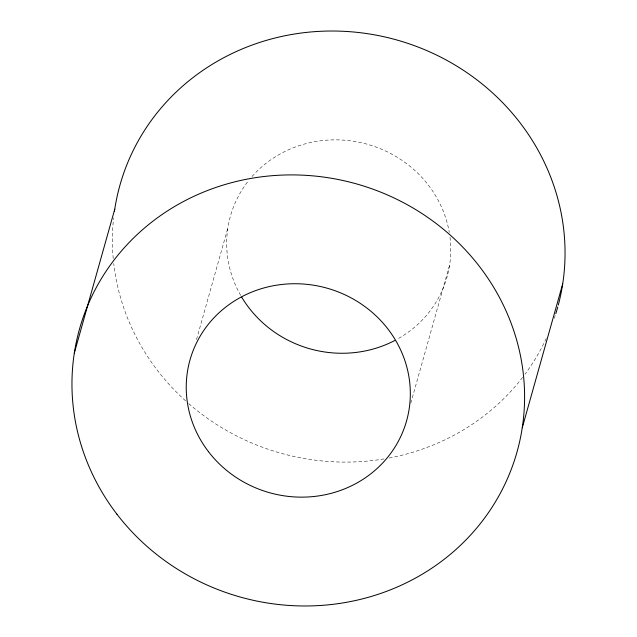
<?xml version="1.0" encoding="UTF-8"?>
<svg xmlns="http://www.w3.org/2000/svg" width="637" height="637" viewBox="0 0 637 637"><rect width="100%" height="100%" fill="white"/><g stroke="black" fill="none" stroke-linecap="round" stroke-linejoin="round"><path stroke-width="0.48" stroke-dasharray="3.19 2.39" d="M196.507 339.561L227.839 228.078M410.769 403.205L449.603 265.048M555.209 315.546A227.226 214.589 15.7 0 1 554.27 318.365M546.235 338.454A227.226 214.589 15.7 0 1 525.023 374.182M522.627 377.351A227.226 214.589 15.7 0 1 388.968 458.051M384.039 458.927A227.226 214.589 15.7 0 1 188.592 403.516M185.606 400.864A227.226 214.589 15.7 0 1 113.728 263.487M113.227 258.582A227.226 214.589 15.7 0 1 113.601 217.973M449.993 237.211A112.494 106.236 15.7 0 1 396.517 339.577M240.698 295.441A112.494 106.236 15.7 0 1 248.852 180.311M252.005 176.553A112.494 106.236 15.7 0 1 367.708 144.36A112.494 106.236 15.7 0 1 449.292 232.457"/><path stroke-width="0.96" d="M74.306 353.105L114.748 209.223M522.252 427.777L562.694 283.895M114.461 211.158A227.226 214.589 15.7 0 1 381.499 36.213A227.226 214.589 15.7 0 1 558.283 305.083M557.765 307.002A227.226 214.589 15.7 0 1 555.806 313.659M394.765 340.508A112.494 106.236 15.7 0 1 241.702 297.153M116.897 514.147A227.226 214.589 15.7 0 0 506.2 481.445A227.226 214.589 15.7 0 0 271.744 175.732A227.226 214.589 15.7 0 0 116.897 514.147M208.482 451.681A112.494 106.236 15.7 0 0 401.214 435.493A112.494 106.236 15.7 0 0 285.137 284.142A112.494 106.236 15.7 0 0 208.482 451.681"/></g></svg>
